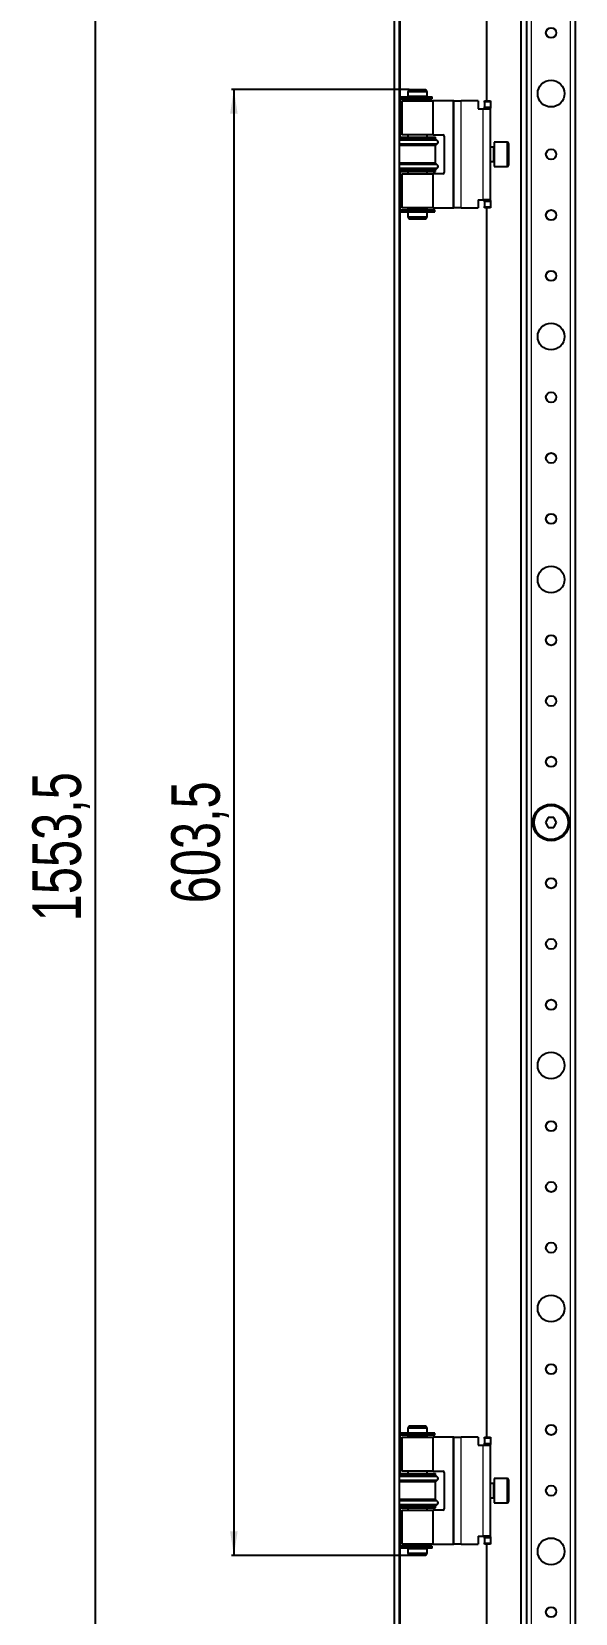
# Model space of a CAD drawing. Header units: millimetres. Extents: x -145 to 1282, y -1011 to 1043.
# Drawn here: x 607 to 831, y -327 to 324 of the extents above; entities that cross this region are included whole.
import ezdxf

# ---------------------------------------------------------------- set-up
doc = ezdxf.new("R2010")
doc.units = ezdxf.units.MM
doc.layers.add('FORMAT', color=7, linetype='Continuous')
doc.styles.add('SLDTEXTSTYLE0', font='TXT', dxfattribs={"width": 0.75})
doc.dimstyles.new('SLDDIMSTYLE0', dxfattribs={"dimtxt": 20, "dimasz": 10, "dimexe": 0, "dimexo": 0.0625, "dimgap": 5, "dimtad": 2, "dimdec": 1, "dimrnd": 1e-09, "dimzin": 12, "dimdsep": 46, "dimtxsty": 'SLDTEXTSTYLE0', "dimsah": 1, "dimcen": 0.09, "dimadec": 0, "dimazin": 3, "dimtfac": 1, "dimtofl": 0, "dimtmove": 0, "dimatfit": 3, "dimfxl": 0, "dimfrac": 2, "dimtolj": 1, "dimtzin": 12, "dimarcsym": 0})

# ---------------------------------------------------------------- blocks, each defined once
blk = doc.blocks.new('_D_7')
at = {"layer": 'FORMAT'}
for p, q in [((762.43, 775.4), (632.23, 775.4)), ((633.23, 775.4), (633.23, -778.1)), ((762.43, -778.1), (632.23, -778.1))]:
    blk.add_line(p, q, dxfattribs=at)
for points in [[(633.23, 775.4), (631.69, 765.4), (634.77, 765.4)], [(633.23, -778.1), (634.77, -768.1), (631.69, -768.1)]]:
    blk.add_solid(points, dxfattribs=at)
at = {"layer": 'FORMAT', "insert": (607.45, -41.99), "char_height": 20, "attachment_point": 1, "rotation": 90, "style": 'SLDTEXTSTYLE0'}
blk.add_mtext('1553,5', dxfattribs=at)
blk = doc.blocks.new('_D_9')
at = {"layer": 'FORMAT'}
for p, q in [((762.43, 300.4), (689.36, 300.4)), ((690.36, 300.4), (690.36, -303.1)), ((762.43, -303.1), (689.36, -303.1))]:
    blk.add_line(p, q, dxfattribs=at)
for points in [[(690.36, 300.4), (688.82, 290.4), (691.9, 290.4)], [(690.36, -303.1), (691.9, -293.1), (688.82, -293.1)]]:
    blk.add_solid(points, dxfattribs=at)
at = {"layer": 'FORMAT', "insert": (664.58, -34.6), "char_height": 20, "attachment_point": 1, "rotation": 90, "style": 'SLDTEXTSTYLE0'}
blk.add_mtext('603,5', dxfattribs=at)

msp = doc.modelspace()

# ---------------------------------------------------------------- linework, layer by layer
at = {"color": 7, "linetype": 'Continuous', "lineweight": 25}
for p, q in [((756.37, 876.15), (756.37, -878.85)), ((758.37, 876.15), (758.37, -878.85)), ((808.37, 843.15), (808.37, -845.85)), ((810.87, -818.85), (810.87, 816.15)), ((830.87, -818.85), (830.87, 816.15)), ((794.37, 726.65), (794.37, 295.65)), ((762.44, 300.4), (761.87, 299.4)), ((762.44, 300.4), (769.29, 300.4)), ((769.87, 299.4), (769.29, 300.4)), ((758.72, 297.35), (758.72, 296.45)), ((758.72, 297.35), (771.6, 297.35)), ((758.72, 296.45), (771.6, 296.45)), ((759.42, 295.65), (759.42, 281.65)), ((759.42, 295.65), (772.32, 295.65)), ((761.87, 299.4), (761.87, 297.4)), ((769.87, 299.4), (761.87, 299.4)), ((766.62, 297.4), (761.87, 297.4)), ((761.87, 296.4), (761.87, 295.65)), ((766.62, 296.4), (761.87, 296.4)), ((762.37, 297.4), (762.37, 297.35)), ((762.37, 296.45), (762.37, 296.4)), ((769.87, 297.4), (766.62, 297.4)), ((769.87, 296.4), (766.62, 296.4)), ((769.37, 297.35), (769.37, 297.4)), ((769.37, 296.4), (769.37, 296.45)), ((769.87, 297.4), (769.87, 299.4)), ((769.87, 295.65), (769.87, 296.4)), ((771.6, 297.35), (771.69, 297.35)), ((771.6, 296.45), (771.69, 296.45)), ((771.69, 296.45), (771.69, 297.35)), ((771.69, 297.35), (771.9, 297.35)), ((771.69, 296.45), (771.9, 296.45)), ((771.9, 296.45), (771.9, 297.35)), ((772.32, 281.65), (772.32, 295.65)), ((780.42, 295.65), (772.32, 295.65)), ((780.92, 295.65), (780.42, 295.65)), ((780.92, 295.65), (783.92, 295.65)), ((780.92, 251.65), (780.92, 295.65)), ((790.92, 295.65), (783.92, 295.65)), ((790.92, 295.65), (790.92, 292.35)), ((793.42, 295.65), (795.92, 295.65)), ((793.42, 295.15), (793.42, 295.65)), ((793.42, 295.15), (793.42, 293.15)), ((793.42, 292.65), (793.42, 293.15)), ((795.92, 295.65), (795.92, 295.15)), ((795.92, 295.15), (795.92, 293.15)), ((795.92, 293.15), (795.92, 292.65)), ((790.92, 292.35), (792.92, 292.35)), ((792.92, 292.35), (795.92, 292.35)), ((795.92, 292.65), (793.42, 292.65)), ((793.42, 292.65), (793.42, 292.35)), ((795.92, 292.35), (795.92, 292.65)), ((795.92, 254.95), (795.92, 292.35)), ((758.37, 280.65), (773.37, 280.65)), ((773.37, 280.05), (758.37, 280.05)), ((772.32, 281.65), (759.42, 281.65)), ((761.87, 281.65), (761.87, 280.65)), ((769.87, 280.65), (769.87, 281.65)), ((772.32, 281.65), (776.42, 281.65)), ((773.37, 280.05), (773.37, 280.65)), ((774.07, 279.36), (773.37, 280.05)), ((776.92, 281.15), (776.92, 266.15)), ((773.37, 277.25), (758.37, 277.25)), ((773.37, 277.25), (774.07, 277.94)), ((773.37, 270.05), (773.37, 277.25)), ((797.17, 276.65), (795.92, 276.65)), ((802.82, 278.65), (797.42, 278.65)), ((797.42, 278.65), (797.42, 268.65)), ((803.42, 278.05), (803.42, 269.25)), ((773.37, 270.05), (758.37, 270.05)), ((773.37, 267.25), (758.37, 267.25)), ((774.07, 269.36), (773.37, 270.05)), ((773.37, 267.25), (774.07, 267.94)), ((773.37, 266.65), (773.37, 267.25)), ((795.92, 270.65), (797.17, 270.65)), ((797.42, 268.65), (802.82, 268.65)), ((758.37, 266.65), (773.37, 266.65)), ((759.42, 265.65), (759.42, 251.65)), ((759.42, 265.65), (772.32, 265.65)), ((761.87, 266.65), (761.87, 265.65)), ((769.87, 265.65), (769.87, 266.65)), ((772.32, 251.65), (772.32, 265.65)), ((776.42, 265.65), (772.32, 265.65)), ((790.92, 254.95), (792.92, 254.95)), ((790.92, 254.95), (790.92, 251.65)), ((795.92, 254.95), (792.92, 254.95)), ((793.42, 254.95), (793.42, 254.65)), ((793.42, 254.65), (795.92, 254.65)), ((793.42, 254.15), (793.42, 254.65)), ((793.42, 254.15), (793.42, 252.15)), ((795.92, 254.65), (795.92, 254.95)), ((795.92, 254.65), (795.92, 254.15)), ((795.92, 254.15), (795.92, 252.15)), ((758.72, 250.85), (758.72, 249.95)), ((758.72, 250.85), (773.02, 250.85)), ((758.72, 249.95), (773.02, 249.95)), ((772.32, 251.65), (759.42, 251.65)), ((761.87, 251.65), (761.87, 250.9)), ((766.62, 250.9), (761.87, 250.9)), ((761.87, 249.9), (761.87, 247.9)), ((766.62, 249.9), (761.87, 249.9)), ((761.87, 247.9), (762.44, 246.9)), ((761.87, 247.9), (766.62, 247.9)), ((762.37, 250.9), (762.37, 250.85)), ((762.37, 249.95), (762.37, 249.9)), ((769.87, 250.9), (766.62, 250.9)), ((769.87, 249.9), (766.62, 249.9)), ((766.62, 247.9), (769.87, 247.9)), ((769.29, 246.9), (769.87, 247.9)), ((769.37, 250.85), (769.37, 250.9)), ((769.37, 249.9), (769.37, 249.95)), ((769.87, 250.9), (769.87, 251.65)), ((769.87, 247.9), (769.87, 249.9)), ((772.32, 251.65), (780.42, 251.65)), ((773.02, 249.95), (773.02, 250.85)), ((780.42, 251.65), (780.92, 251.65)), ((783.92, 251.65), (780.92, 251.65)), ((783.92, 251.65), (790.92, 251.65)), ((793.42, 251.65), (793.42, 252.15)), ((795.92, 251.65), (793.42, 251.65)), ((794.37, 251.65), (794.37, -254.35)), ((795.92, 252.15), (795.92, 251.65)), ((766.51, 246.9), (762.44, 246.9)), ((769.29, 246.9), (766.51, 246.9)), ((819.71, 0.65), (818.56, -1.35)), ((822.02, 0.65), (819.71, 0.65)), ((823.17, -1.35), (822.02, 0.65)), ((818.56, -1.35), (819.71, -3.35)), ((819.71, -3.35), (822.02, -3.35)), ((822.02, -3.35), (823.17, -1.35)), ((758.72, -252.65), (758.72, -253.55)), ((773.02, -252.65), (758.72, -252.65)), ((773.02, -253.55), (758.72, -253.55)), ((762.44, -249.6), (761.87, -250.6)), ((761.87, -250.6), (761.87, -252.6)), ((769.87, -250.6), (761.87, -250.6)), ((761.87, -252.6), (769.87, -252.6)), ((761.87, -253.6), (761.87, -254.35)), ((761.87, -253.6), (769.87, -253.6)), ((762.37, -252.6), (762.37, -252.65)), ((762.37, -253.55), (762.37, -253.6)), ((762.44, -249.6), (769.29, -249.6)), ((769.87, -250.6), (769.29, -249.6)), ((769.37, -252.65), (769.37, -252.6)), ((769.37, -253.6), (769.37, -253.55)), ((769.87, -252.6), (769.87, -250.6)), ((769.87, -254.35), (769.87, -253.6)), ((773.02, -253.55), (773.02, -252.65)), ((759.42, -254.35), (759.42, -268.35)), ((759.42, -254.35), (772.32, -254.35)), ((772.32, -268.35), (772.32, -254.35)), ((780.42, -254.35), (772.32, -254.35)), ((780.92, -254.35), (780.42, -254.35)), ((780.92, -298.35), (780.92, -254.35)), ((780.92, -254.35), (783.92, -254.35)), ((790.92, -254.35), (783.92, -254.35)), ((790.92, -254.35), (790.92, -257.65)), ((790.92, -257.65), (792.92, -257.65)), ((792.92, -257.65), (795.92, -257.65)), ((793.42, -254.35), (795.92, -254.35)), ((793.42, -254.85), (793.42, -254.35)), ((793.42, -254.85), (793.42, -256.85)), ((793.42, -257.35), (793.42, -256.85)), ((795.92, -257.35), (793.42, -257.35)), ((793.42, -257.35), (793.42, -257.65)), ((795.92, -254.35), (795.92, -254.85)), ((795.92, -254.85), (795.92, -256.85)), ((795.92, -256.85), (795.92, -257.35)), ((795.92, -257.65), (795.92, -257.35)), ((795.92, -295.05), (795.92, -257.65)), ((758.37, -269.35), (773.37, -269.35)), ((773.37, -269.95), (758.37, -269.95)), ((773.37, -272.75), (758.37, -272.75)), ((772.32, -268.35), (759.42, -268.35)), ((761.87, -268.35), (761.87, -269.35)), ((769.87, -269.35), (769.87, -268.35)), ((772.32, -268.35), (776.42, -268.35)), ((773.37, -269.95), (773.37, -269.35)), ((774.07, -270.64), (773.37, -269.95)), ((773.37, -272.75), (774.07, -272.06)), ((773.37, -279.95), (773.37, -272.75)), ((776.92, -268.85), (776.92, -283.85)), ((797.17, -273.35), (795.92, -273.35)), ((802.82, -271.35), (797.42, -271.35)), ((797.42, -271.35), (797.42, -280.67)), ((803.42, -271.95), (803.42, -280.15)), ((795.92, -279.35), (797.17, -279.35)), ((773.37, -279.95), (758.37, -279.95)), ((773.37, -282.75), (758.37, -282.75)), ((758.37, -283.35), (773.37, -283.35)), ((759.42, -284.35), (759.42, -298.35)), ((759.42, -284.35), (772.32, -284.35)), ((761.87, -283.35), (761.87, -284.35)), ((769.87, -284.35), (769.87, -283.35)), ((772.32, -298.35), (772.32, -284.35)), ((776.42, -284.35), (772.32, -284.35)), ((774.07, -280.64), (773.37, -279.95)), ((773.37, -282.75), (774.07, -282.06)), ((773.37, -283.35), (773.37, -282.75)), ((797.42, -280.67), (797.42, -281.35)), ((797.42, -281.35), (802.82, -281.35)), ((803.42, -280.15), (803.42, -280.75)), ((758.72, -299.15), (758.72, -300.05)), ((771.6, -299.15), (758.72, -299.15)), ((772.32, -298.35), (759.42, -298.35)), ((761.87, -298.35), (761.87, -299.1)), ((761.87, -299.1), (769.87, -299.1)), ((762.37, -299.1), (762.37, -299.15)), ((769.37, -299.15), (769.37, -299.1)), ((769.87, -299.1), (769.87, -298.35)), ((771.69, -299.15), (771.6, -299.15)), ((771.69, -300.05), (771.69, -299.15)), ((771.9, -299.15), (771.69, -299.15)), ((771.9, -300.05), (771.9, -299.15)), ((772.32, -298.35), (780.42, -298.35)), ((780.42, -298.35), (780.92, -298.35)), ((783.92, -298.35), (780.92, -298.35)), ((783.92, -298.35), (790.92, -298.35)), ((790.92, -295.05), (792.92, -295.05)), ((790.92, -295.05), (790.92, -298.35)), ((795.92, -295.05), (792.92, -295.05)), ((793.42, -295.05), (793.42, -295.35)), ((793.42, -295.35), (795.92, -295.35)), ((793.42, -295.85), (793.42, -295.35)), ((793.42, -295.85), (793.42, -297.85)), ((793.42, -298.35), (793.42, -297.85)), ((795.92, -298.35), (793.42, -298.35)), ((794.37, -298.35), (794.37, -729.35)), ((795.92, -295.35), (795.92, -295.05)), ((795.92, -295.35), (795.92, -295.85)), ((795.92, -295.85), (795.92, -297.85)), ((795.92, -297.85), (795.92, -298.35)), ((771.6, -300.05), (758.72, -300.05)), ((761.87, -300.1), (761.87, -302.1)), ((761.87, -300.1), (769.87, -300.1)), ((761.87, -302.1), (762.44, -303.1)), ((761.87, -302.1), (766.62, -302.1)), ((762.37, -300.05), (762.37, -300.1)), ((766.51, -303.1), (762.44, -303.1)), ((769.29, -303.1), (766.51, -303.1)), ((766.62, -302.1), (769.87, -302.1)), ((769.29, -303.1), (769.87, -302.1)), ((769.37, -300.1), (769.37, -300.05)), ((769.87, -302.1), (769.87, -300.1)), ((771.69, -300.05), (771.6, -300.05)), ((771.9, -300.05), (771.69, -300.05))]:
    msp.add_line(p, q, dxfattribs=at)
at = {"color": 8, "linetype": 'Continuous', "lineweight": 18}
for p, q in [((812.87, -818.85), (812.87, 816.15)), ((828.87, -818.85), (828.87, 816.15)), ((758.97, 297.35), (758.97, 724.95)), ((758.97, 280.65), (758.97, 296.45)), ((771.6, 297.35), (771.6, 296.45)), ((780.42, 295.65), (780.42, 251.65)), ((783.92, 251.65), (783.92, 295.65)), ((795.92, 295.15), (793.42, 295.15)), ((793.42, 293.15), (795.92, 293.15)), ((792.92, 254.95), (792.92, 292.35)), ((774.07, 279.36), (758.37, 279.36)), ((774.07, 277.94), (758.37, 277.94)), ((797.17, 276.24), (797.17, 276.65)), ((797.17, 270.65), (797.17, 276.24)), ((802.82, 268.65), (802.82, 278.65)), ((774.07, 269.36), (758.37, 269.36)), ((774.07, 267.94), (758.37, 267.94)), ((758.97, 250.85), (758.97, 266.65)), ((795.92, 254.15), (793.42, 254.15)), ((758.97, -252.65), (758.97, 249.95)), ((793.42, 252.15), (795.92, 252.15)), ((758.97, -269.35), (758.97, -253.55)), ((780.42, -254.35), (780.42, -298.35)), ((783.92, -298.35), (783.92, -254.35)), ((792.92, -295.05), (792.92, -257.65)), ((795.92, -254.85), (793.42, -254.85)), ((793.42, -256.85), (795.92, -256.85)), ((774.07, -270.64), (758.37, -270.64)), ((774.07, -272.06), (758.37, -272.06)), ((797.17, -279.35), (797.17, -273.35)), ((802.82, -280.67), (802.82, -271.35)), ((774.07, -280.64), (758.37, -280.64)), ((774.07, -282.06), (758.37, -282.06)), ((758.97, -299.15), (758.97, -283.35)), ((802.82, -281.35), (802.82, -280.67)), ((771.6, -300.05), (771.6, -299.15)), ((795.92, -295.85), (793.42, -295.85)), ((793.42, -297.85), (795.92, -297.85)), ((758.97, -727.65), (758.97, -300.05))]:
    msp.add_line(p, q, dxfattribs=at)
at = {"color": 7, "linetype": 'Continuous', "lineweight": 25}
for centre, radius in [((820.87, 323.65), 2.1), ((820.87, 298.65), 5.5), ((820.87, 273.65), 2.1), ((820.87, 248.65), 2.1), ((820.87, 223.65), 2.1), ((820.87, 198.65), 5.5), ((820.87, 173.65), 2.1), ((820.87, 148.65), 2.1), ((820.87, 123.65), 2.1), ((820.87, 98.65), 5.5), ((820.87, 73.65), 2.1), ((820.87, 48.65), 2.1), ((820.87, 23.65), 2.1), ((820.87, -1.35), 7.5), ((820.87, -1.35), 7), ((820.87, -26.35), 2.1), ((820.87, -51.35), 2.1), ((820.87, -76.35), 2.1), ((820.87, -101.35), 5.5), ((820.87, -126.35), 2.1), ((820.87, -151.35), 2.1), ((820.87, -176.35), 2.1), ((820.87, -201.35), 5.5), ((820.87, -226.35), 2.1), ((820.87, -251.35), 2.1), ((820.87, -276.35), 2.1), ((820.87, -301.35), 5.5), ((820.87, -326.35), 2.1)]:
    msp.add_circle(centre, radius, dxfattribs=at)
for centre, radius, start, end in [((776.42, 281.15), 0.5, 0, 90), ((773.37, 278.65), 1, 314.427, 45.573), ((797.17, 276.9), 0.25, 270, 360), ((802.82, 278.05), 0.6, 0, 90), ((773.37, 268.65), 1, 314.427, 45.573), ((797.17, 270.4), 0.25, 0, 90), ((802.82, 269.25), 0.6, 270, 360), ((776.42, 266.15), 0.5, 270, 0), ((773.37, -271.35), 1, 314.427, 45.573), ((776.42, -268.85), 0.5, 0, 90), ((797.17, -273.1), 0.25, 270, 360), ((802.82, -271.95), 0.6, 0, 90), ((797.17, -279.6), 0.25, 0, 90), ((773.37, -281.35), 1, 314.427, 45.573), ((776.42, -283.85), 0.5, 270, 0), ((802.82, -280.75), 0.6, 270, 360)]:
    msp.add_arc(centre, radius, start, end, dxfattribs=at)

# ---------------------------------------------------------------- dimensions: what is measured, and where the dimension line sits
at = {"layer": 'FORMAT'}
for base, p1, p2, picture, middle in [((633.23, -778.1), (762.44, 775.4), (762.44, -778.1), '_D_7', (633.23, -1.35)), ((690.36, -303.1), (762.44, 300.4), (762.44, -303.1), '_D_9', (690.36, -1.35))]:
    dim = msp.add_linear_dim(base=base, p1=p1, p2=p2, angle=90, dimstyle='SLDDIMSTYLE0', dxfattribs=at)
    dim.commit()
    dim.dimension.update_dxf_attribs({"geometry": picture, "text_midpoint": middle, "dimtype": 160})

doc.saveas('drawing.dxf')
